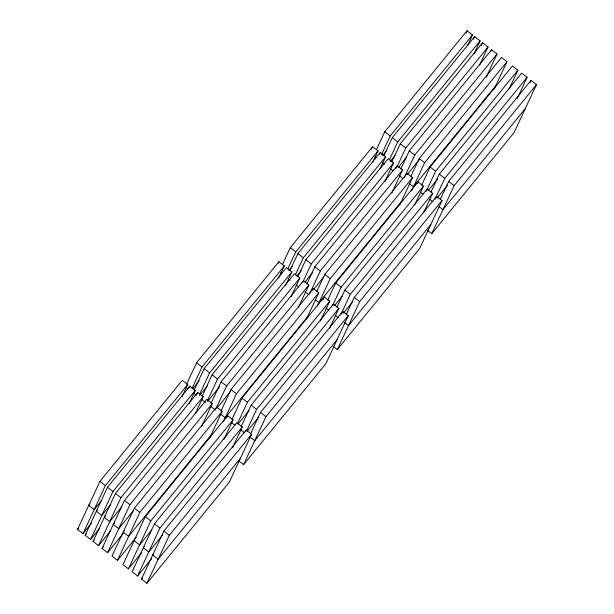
<?xml version="1.0" encoding="UTF-8"?>
<svg xmlns="http://www.w3.org/2000/svg" width="614" height="614" viewBox="0 0 614 614"><rect width="100%" height="100%" fill="white"/><g stroke="black" fill="none" stroke-linecap="round" stroke-linejoin="round"><path stroke-width="0.92" d="M91.478 523.197L83.005 533.597L77.556 529.36L99.936 481.376L182.243 380.327L187.692 384.564L182.097 396.56M83.005 533.597L105.378 485.605L187.692 384.564M99.66 528.347L90.58 539.491L85.131 535.255L107.511 487.263L189.826 386.221L195.267 390.458L189.273 403.314M90.58 539.491L112.961 491.499L195.267 390.458M110.627 530.803L98.524 545.662L93.075 541.425L115.455 493.433L197.762 392.392L203.211 396.629L195.221 413.767M98.524 545.662L120.897 497.67L203.211 396.629M123.284 533.359L107.542 552.677L102.093 548.44L124.473 500.448L206.788 399.407L212.237 403.644L201.446 426.784M107.542 552.677L129.922 504.685L212.237 403.644M186.579 384.172L196.572 362.744L278.886 261.702L284.328 265.939L278.733 277.935M189.028 387.933L189.826 386.221M209.343 438.764L222.138 411.342L216.688 407.105L134.374 508.146L111.994 556.138L117.443 560.375L136.208 537.342M192.028 388.409L202.021 366.98L284.328 265.939M194.154 390.059L204.147 368.638L286.462 267.597L291.911 271.825L285.518 285.541M117.443 560.375L139.823 512.383L222.138 411.342M196.964 394.111L197.762 392.392M199.604 394.295L209.597 372.875L291.911 271.825M223.887 439.555L233.074 419.846L227.633 415.609L145.318 516.658L122.938 564.65L128.387 568.879L141.704 552.539M202.098 396.237L212.091 374.809L294.405 273.767L299.847 278.004L291.059 296.854M128.387 568.879L150.768 520.887L233.074 419.846M207.547 400.474L217.54 379.045L299.847 278.004M232.668 447.552L242.261 426.983L236.812 422.747L154.498 523.796L132.117 571.788L137.567 576.016L151.489 558.932M211.124 403.252L221.109 381.824L303.423 280.782L308.873 285.019L298.481 307.299M278.081 263.414L278.886 261.702M282.317 264.818L290.307 247.672L372.621 146.631L378.07 150.867L372.875 162.012M137.567 576.016L159.947 528.025L242.261 426.983M215.89 408.817L226.558 386.06L308.873 285.019M141.489 579.063L163.869 531.072L246.176 430.03L251.625 434.267L229.245 482.259L146.93 583.3L141.489 579.063L142.694 577.582M221.017 410.943L231.01 389.522L313.324 288.48L318.773 292.709L306.386 319.28M287.766 269.047L295.756 251.909L378.07 150.867M289.892 270.705L297.89 253.567L380.204 152.525L385.646 156.762L380.051 168.758M146.93 583.3L169.31 535.308L251.625 434.267M223.673 421.181L236.459 393.758L318.773 292.709M226.428 418.18L227.633 415.609M295.342 274.942L303.339 257.803L385.646 156.762M297.836 276.883L305.833 259.737L388.14 158.696L393.589 162.933L384.801 181.79M231.962 419.454L241.954 398.026L324.269 296.984L329.718 301.221L320.523 320.93M302.625 282.494L311.275 263.974L393.589 162.933M237.411 423.691L247.404 402.262L329.718 301.221M306.862 283.891L314.852 266.752L397.166 165.711L402.615 169.948L391.824 193.088M241.148 426.592L251.134 405.163L333.448 304.122L338.897 308.358L329.703 328.068M371.424 149.202L372.222 147.49M376.359 149.739L384.755 131.741L467.07 30.7L472.511 34.937L467.315 46.073M309.51 294.129L320.301 270.989L402.615 169.948M245.377 431.742L246.176 430.03M246.59 430.828L256.583 409.4L338.897 308.358M312.526 290.192L313.324 288.48M379.398 154.237L380.204 152.525M316.755 291.589L324.752 274.45L407.067 173.409L412.508 177.646L399.722 205.068M250.512 433.875L260.505 412.447L342.812 311.405L348.261 315.642L325.88 363.634L243.574 464.675L238.808 460.968M381.409 154.828L390.197 135.978L472.511 34.937M383.942 155.634L392.331 137.636L474.645 36.594L480.094 40.823L474.1 53.679M317.407 306.11L330.202 278.687L412.508 177.646M243.574 464.675L265.946 416.683L348.261 315.642M323.071 299.555L324.269 296.984M389.383 159.863L397.78 141.865L480.094 40.823M391.878 161.804L400.274 143.806L482.589 42.765L488.03 47.002L479.641 65M327.699 300.1L335.697 282.954L418.011 181.913L423.453 186.149L414.665 205.007M395.969 168.282L396.767 166.571M397.327 166.041L405.724 148.043L488.03 47.002M332.75 305.189L341.146 287.191L423.453 186.149M332.65 305.833L333.448 304.122M400.904 168.819L409.292 150.821L491.607 49.78L497.056 54.017L486.265 77.149M336.886 307.238L344.876 290.092L427.19 189.051L432.64 193.287L423.445 212.997M465.865 33.271L467.07 30.7M404.35 177.339L414.742 155.058L497.056 54.017M340.732 314.898L350.325 294.329L432.64 193.287M342.013 313.117L342.812 311.405M473.448 39.166L474.645 36.594M346.25 314.514L354.24 297.376L436.554 196.334L442.003 200.571L419.623 248.563L337.309 349.604L333.225 346.426M410.804 176.517L419.193 158.519L501.508 57.478L506.957 61.707L494.163 89.13M337.309 349.604L359.689 301.612L442.003 200.571M411.457 191.031L424.642 162.748L506.957 61.707M481.384 45.336L482.589 42.765M417.205 183.632L418.011 181.913M421.749 185.021L430.138 167.023L512.452 65.982L517.901 70.219L509.106 89.068M490.809 51.492L491.607 49.78M425.993 191.622L427.19 189.051M426.791 190.117L435.587 171.26L517.901 70.219M430.928 192.159L439.317 174.161L521.631 73.12L527.081 77.356L517.088 98.777M435.172 198.967L444.766 178.398L527.081 77.356M435.357 198.905L436.554 196.334M440.292 199.443L448.688 181.445L530.995 80.403L536.444 84.64L514.064 132.624L431.757 233.673L427.666 230.496M431.757 233.673L454.13 185.681L536.444 84.64M529.798 82.974L530.995 80.403M89.951 503.879L88.746 505.368L94.188 509.605L101.456 500.686M77.556 529.36L78.769 527.879M192.642 388.746L199.304 380.573M288.803 270.705L292.441 266.246M382.645 155.519L386.275 151.059M97.534 509.774L96.321 511.262L101.77 515.491L110.85 504.347M85.131 535.255L86.344 533.766M199.619 395.385L207.486 385.722M296.992 275.855L301.228 270.651M390.22 161.405L395.063 155.465M105.47 515.944L104.265 517.433L109.714 521.67L121.818 506.811M93.075 541.425L94.287 539.944M207.555 401.556L219.666 386.697M304.928 282.026L312.795 272.37M398.164 167.584L406.637 157.176M114.496 522.959L113.283 524.448L118.732 528.685L133.261 510.848M102.093 548.44L103.305 546.959M217.187 407.826L230.503 391.479M313.347 289.785L323.639 277.152M407.182 174.591L419.293 159.732M124.396 530.657L123.184 532.146L128.633 536.375L210.947 435.334M307.583 316.709L225.269 417.75L220.503 414.043M401.318 201.638L319.011 302.679L315.604 300.031M495.767 85.707L413.452 186.748L409.369 183.571M151.681 530.028L139.578 544.887L134.128 540.65M238.032 424.028L248.923 410.659M334.791 305.242L342.059 296.332M428.027 190.8L437.713 178.912M144.52 546.299L143.308 547.788L148.757 552.024L162.679 534.932M247.212 431.166L258.709 417.052M343.372 313.125L352.451 301.981M437.206 197.938L447.499 185.305M153.884 553.582L152.679 555.071L158.12 559.308L240.435 458.259M337.071 339.634L254.764 440.675L249.99 436.968M430.813 224.563L348.499 325.604L344.416 322.434M525.254 108.632L442.94 209.673L438.856 206.496M384.755 131.741L390.197 135.978M392.331 137.636L397.78 141.865M400.274 143.806L405.724 148.043M409.292 150.821L414.742 155.058M419.193 158.519L424.642 162.748M430.138 167.023L435.587 171.26M439.317 174.161L444.766 178.398M448.688 181.445L454.13 185.681M374.924 156.8L376.29 157.859M382.507 162.687L384.548 164.276M390.443 168.865L393.167 170.976M399.468 175.873L402.868 178.52M420.314 192.082L423.031 194.201M429.493 199.22L432.893 201.868M290.307 247.672L295.756 251.909M297.89 253.567L303.339 257.803M305.833 259.737L311.275 263.974M314.852 266.752L320.301 270.989M324.752 274.45L330.202 278.687M335.697 282.954L341.146 287.191M344.876 290.092L350.325 294.329M354.24 297.376L359.689 301.612M280.483 272.731L281.841 273.79M288.058 278.618L290.1 280.207M296.002 284.796L298.726 286.915M305.028 291.811L308.428 294.459M325.865 308.013L328.59 310.131M335.052 315.151L338.452 317.799M196.572 362.744L202.021 366.98M204.147 368.638L209.597 372.875M212.091 374.809L217.54 379.045M221.109 381.824L226.558 386.06M231.01 389.522L236.459 393.758M241.954 398.026L247.404 402.262M251.134 405.163L256.583 409.4M260.505 412.447L265.946 416.683M186.065 387.273L188.107 388.862M193.64 393.16L196.365 395.278M201.584 399.338L205.667 402.515M210.602 406.353L215.368 410.052M231.447 422.555L234.847 425.203M240.627 429.693L244.717 432.87M99.936 481.376L105.378 485.605M107.511 487.263L112.961 491.499M115.455 493.433L120.897 497.67M124.473 500.448L129.922 504.685M134.374 508.146L139.823 512.383M145.318 516.658L150.768 520.887M154.498 523.796L159.947 528.025M163.869 531.072L169.31 535.308"/></g></svg>
